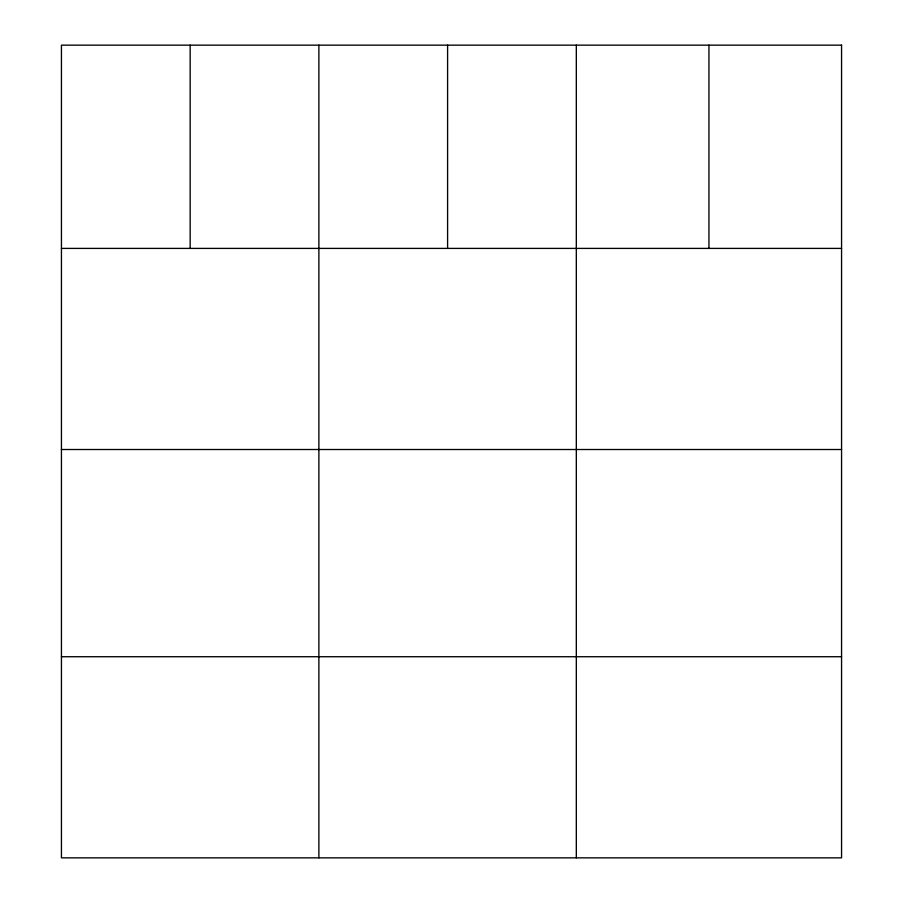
<?xml version="1.0" encoding="UTF-8"?>
<svg xmlns="http://www.w3.org/2000/svg" width="903" height="903" viewBox="0 0 903 903"><rect width="100%" height="100%" fill="white"/><g stroke="black" fill="none" stroke-linecap="round" stroke-linejoin="round"><path stroke-width="1.35" d="M61.438 248.404L841.562 248.404M61.438 449.513L841.562 449.513M61.438 656.729L841.562 656.729M708.945 45.15L708.945 248.404M576.317 45.15L576.317 857.85M447.595 45.15L447.595 248.404M318.883 45.15L318.883 857.85M190.161 45.15L190.161 248.404M841.562 45.15L61.438 45.15L61.438 857.85L841.562 857.85L841.562 45.15"/></g></svg>
